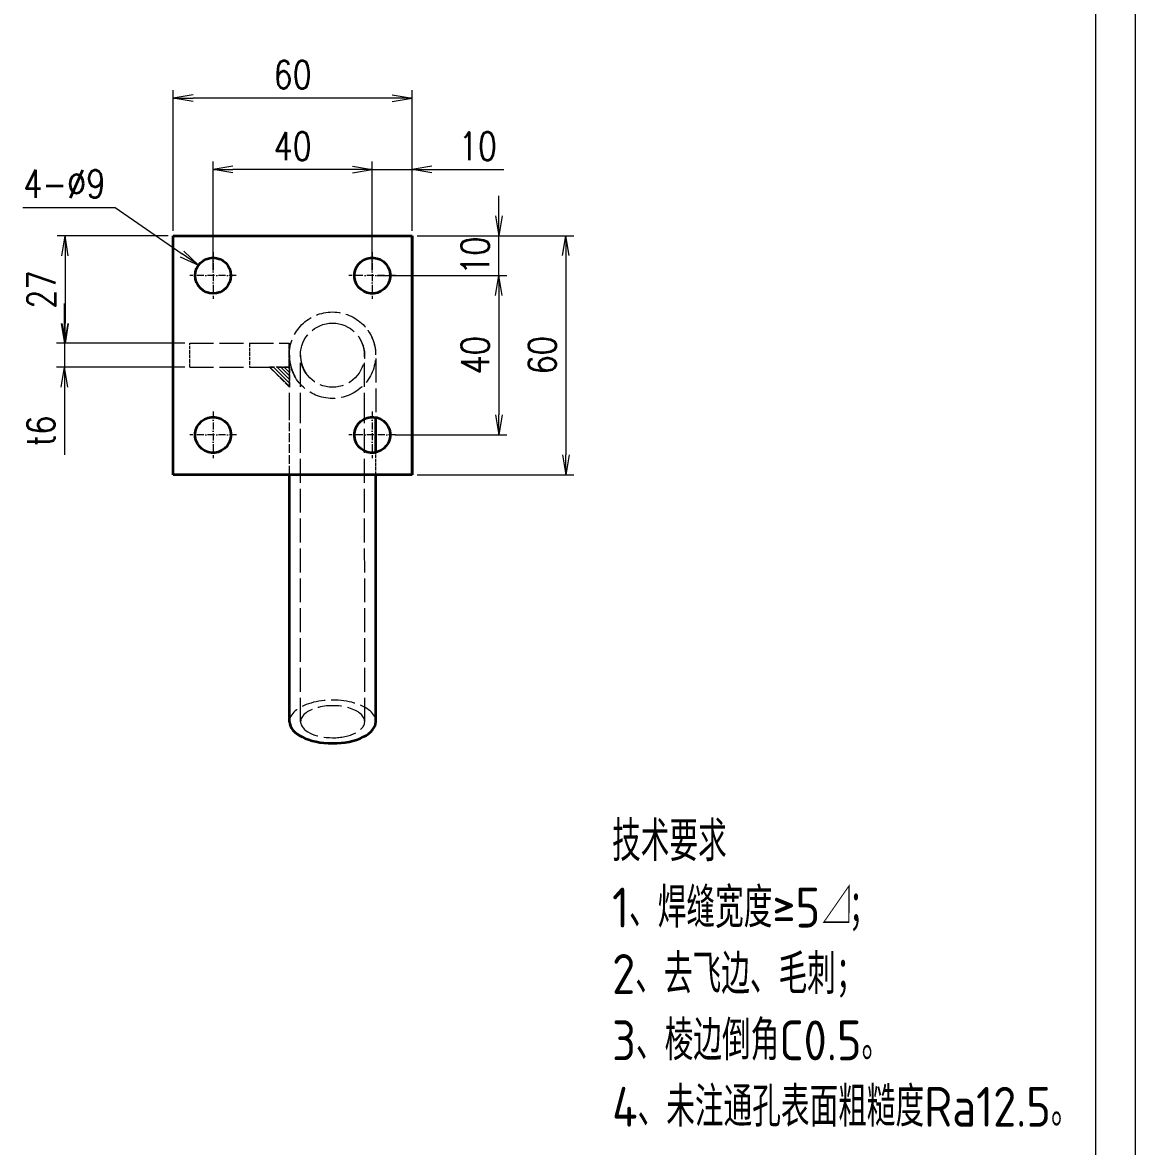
# Model space of a CAD drawing. Header units: millimetres. Extents: x 1333 to 359964, y -52803 to -5704.
# Drawn here: x 165177.7 to 165457.3, y -26185.6 to -25903.4 of the extents above; entities that cross this region are included whole.
import ezdxf

# ---------------------------------------------------------------- set-up
doc = ezdxf.new("R2010")
doc.units = ezdxf.units.MM
doc.header["$LTSCALE"] = 0.5
for name, pattern in [('AM_ISO02W050x2', [3.75, 3, -0.75]), ('AM_ISO08W050x2', [9, 6, -0.75, 1.5, -0.75]), ('DASHDOT', [18.5, 12, -3, 0.5, -3]), ('DASHED', [15, 12, -3])]:
    doc.linetypes.add(name, pattern=pattern)
for name, color, linetype, lineweight in [('中心线', 2, 'AM_ISO08W050x2', 18), ('图框', 7, 'Continuous', 18), ('标注线', 3, 'Continuous', 18), ('粗实线', 7, 'Continuous', 35), ('虚线', 1, 'AM_ISO02W050x2', 18)]:
    doc.layers.add(name, color=color, linetype=linetype, lineweight=lineweight)
doc.layers.add('打印-禁用', color=7, linetype='Continuous', lineweight=15, plot=False)
doc.styles.add('DIM', font='romans.shx', dxfattribs={"width": 0.8, "bigfont": 'bigfont.shx'})
doc.styles.add('机械长仿宋', font='gbenor.shx', dxfattribs={"height": 1, "bigfont": 'gbcbig.shx'})
doc.dimstyles.new('DEH 1-2$0', dxfattribs={"dimscale": 2, "dimtxt": 3.5, "dimasz": 2.5, "dimexe": 1, "dimexo": 0.625, "dimgap": 1.2, "dimtad": 1, "dimdsep": 46, "dimtxsty": 'DIM', "dimblk": 'OPEN', "dimcen": 0, "dimclrd": 8, "dimclre": 8, "dimclrt": 2, "dimazin": 2, "dimtfac": 0.5, "dimtmove": 0, "dimatfit": 3, "dimldrblk": 'OPEN', "dimfxl": 0, "dimtolj": 2, "dimlwd": 13, "dimlwe": 13, "dimarcsym": 0})
doc.dimstyles.new('DEH 1-2$3', dxfattribs={"dimscale": 2, "dimtxt": 3.5, "dimasz": 2.5, "dimexe": 1, "dimexo": 0.625, "dimgap": 1.2, "dimtad": 1, "dimtoh": 1, "dimdsep": 46, "dimtxsty": 'DIM', "dimblk": 'OPEN', "dimcen": 0, "dimclrd": 8, "dimclre": 8, "dimclrt": 2, "dimazin": 2, "dimtfac": 0.5, "dimtofl": 0, "dimtmove": 0, "dimatfit": 3, "dimldrblk": 'OPEN', "dimfxl": 0, "dimtolj": 2, "dimlwd": 18, "dimlwe": 18, "dimarcsym": 0})

# ---------------------------------------------------------------- blocks, each defined once
blk = doc.blocks.new('GZDEH零件A3图框V01版')
at = {"layer": '图框', "linetype": 'Continuous'}
blk.add_line((3272.49, -1832.96), (3272.49, -1554.46), dxfattribs=at)
at = {"layer": '打印-禁用', "linetype": 'Continuous'}
blk.add_line((3277.49, -1846.46), (3277.49, -1549.46), dxfattribs=at)
blk = doc.blocks.new('DEH A3')
at = {"layer": '图框'}
blk.add_blockref('GZDEH零件A3图框V01版', (-2857.49, 1846.46), dxfattribs=at)
blk = doc.blocks.new('WELDING_5_H')
at = {"layer": '虚线'}
h = blk.add_hatch(dxfattribs=at)
h.set_pattern_fill('ANSI31', color=256, scale=0.2, angle=90, style=0)
h.paths.add_polyline_path([(0, 5), (0, 0), (5, 0)])
for q in [(0, 5), (5, 0)]:
    blk.add_line((0, 0), q, dxfattribs=at)
blk.add_lwpolyline([(0, 5), (5, 0)], dxfattribs=at)
blk = doc.blocks.new('_Open')
at = {"color": 0, "linetype": 'ByBlock', "lineweight": -2}
for p, q in [((-1, 0.167), (0, 0)), ((-1, -0.167), (0, 0)), ((0, 0), (-1, 0))]:
    blk.add_line(p, q, dxfattribs=at)
blk = doc.blocks.new('*D101')
at = {"layer": 'Defpoints', "color": 0, "transparency": 16777216}
for p in [(165275.59, -25940.34), (165275.59, -25956.94), (165265.59, -25966.94)]:
    blk.add_point(p, dxfattribs=at)
at = {"layer": '标注线', "color": 8, "lineweight": 13, "transparency": 16777216}
for p, q in [((165260.59, -25940.34), (165255.59, -25940.34)), ((165265.59, -25965.69), (165265.59, -25938.34)), ((165265.59, -25940.34), (165275.59, -25940.34)), ((165275.59, -25955.69), (165275.59, -25938.34)), ((165280.59, -25940.34), (165298.66, -25940.34))]:
    blk.add_line(p, q, dxfattribs=at)
at = {"layer": '标注线', "color": 8, "lineweight": 13, "transparency": 16777216, "xscale": 5, "yscale": 5, "zscale": 5}
blk.add_blockref('_Open', (165265.59, -25940.34), dxfattribs=at)
at = {"layer": '标注线', "color": 8, "lineweight": 13, "transparency": 16777216, "xscale": 5, "yscale": 5, "zscale": 5, "rotation": 180}
blk.add_blockref('_Open', (165275.59, -25940.34), dxfattribs=at)
at = {"layer": '标注线', "color": 2, "transparency": 16777216, "insert": (165292.12, -25934.44), "char_height": 7, "attachment_point": 5, "style": 'DIM'}
blk.add_mtext('\\A2;10', dxfattribs=at)
blk = doc.blocks.new('*D102')
at = {"layer": 'Defpoints', "color": 0, "transparency": 16777216}
for p in [(165225.59, -25940.34), (165225.59, -25966.94), (165265.59, -25966.94)]:
    blk.add_point(p, dxfattribs=at)
at = {"layer": '标注线', "color": 8, "lineweight": 13, "transparency": 16777216}
for p, q in [((165225.59, -25965.69), (165225.59, -25938.34)), ((165260.59, -25940.34), (165230.59, -25940.34)), ((165265.59, -25965.69), (165265.59, -25938.34))]:
    blk.add_line(p, q, dxfattribs=at)
at = {"layer": '标注线', "color": 8, "lineweight": 13, "transparency": 16777216, "xscale": 5, "yscale": 5, "zscale": 5, "rotation": 180}
blk.add_blockref('_Open', (165225.59, -25940.34), dxfattribs=at)
at = {"layer": '标注线', "color": 8, "lineweight": 13, "transparency": 16777216, "xscale": 5, "yscale": 5, "zscale": 5}
blk.add_blockref('_Open', (165265.59, -25940.34), dxfattribs=at)
at = {"layer": '标注线', "color": 2, "transparency": 16777216, "insert": (165245.59, -25934.44), "char_height": 7, "attachment_point": 5, "style": 'DIM'}
blk.add_mtext('\\A2;40', dxfattribs=at)
blk = doc.blocks.new('*D103')
at = {"layer": 'Defpoints', "color": 0, "transparency": 16777216}
for p in [(165215.59, -25922.39), (165215.59, -25956.95), (165275.59, -25956.94)]:
    blk.add_point(p, dxfattribs=at)
at = {"layer": '标注线', "color": 8, "lineweight": 13, "transparency": 16777216}
for p, q in [((165215.59, -25955.7), (165215.59, -25920.39)), ((165275.59, -25955.69), (165275.59, -25920.39)), ((165270.59, -25922.39), (165220.59, -25922.39))]:
    blk.add_line(p, q, dxfattribs=at)
at = {"layer": '标注线', "color": 8, "lineweight": 13, "transparency": 16777216, "xscale": 5, "yscale": 5, "zscale": 5, "rotation": 180}
blk.add_blockref('_Open', (165215.59, -25922.39), dxfattribs=at)
at = {"layer": '标注线', "color": 8, "lineweight": 13, "transparency": 16777216, "xscale": 5, "yscale": 5, "zscale": 5}
blk.add_blockref('_Open', (165275.59, -25922.39), dxfattribs=at)
at = {"layer": '标注线', "color": 2, "transparency": 16777216, "insert": (165245.59, -25916.49), "char_height": 7, "attachment_point": 5, "style": 'DIM'}
blk.add_mtext('\\A2;60', dxfattribs=at)
blk = doc.blocks.new('*D104')
at = {"layer": 'Defpoints', "color": 0, "transparency": 16777216}
for p in [(165275.59, -25956.94), (165297.36, -25956.94), (165265.59, -25966.94)]:
    blk.add_point(p, dxfattribs=at)
at = {"layer": '标注线', "color": 8, "lineweight": 13, "transparency": 16777216}
for p, q in [((165297.36, -25951.94), (165297.36, -25946.94)), ((165276.84, -25956.94), (165299.36, -25956.94)), ((165297.36, -25966.94), (165297.36, -25956.94)), ((165266.84, -25966.94), (165299.36, -25966.94)), ((165297.36, -25971.94), (165297.36, -25976.94))]:
    blk.add_line(p, q, dxfattribs=at)
at = {"layer": '标注线', "color": 8, "lineweight": 13, "transparency": 16777216, "xscale": 5, "yscale": 5, "zscale": 5}
for p, rotation in [((165297.36, -25956.94), 270), ((165297.36, -25966.94), 90)]:
    blk.add_blockref('_Open', p, dxfattribs=dict(at, rotation=rotation))
at = {"layer": '标注线', "color": 2, "transparency": 16777216, "insert": (165291.46, -25961.94), "char_height": 7, "attachment_point": 5, "rotation": 90, "style": 'DIM'}
blk.add_mtext('\\A2;10', dxfattribs=at)
blk = doc.blocks.new('*D105')
at = {"layer": 'Defpoints', "color": 0, "transparency": 16777216}
for p in [(165266.84, -25966.94), (165270.1, -26006.94), (165297.36, -26006.94)]:
    blk.add_point(p, dxfattribs=at)
at = {"layer": '标注线', "color": 8, "lineweight": 13, "transparency": 16777216}
for p, q in [((165268.09, -25966.94), (165299.36, -25966.94)), ((165297.36, -25971.94), (165297.36, -26001.94)), ((165271.35, -26006.94), (165299.36, -26006.94))]:
    blk.add_line(p, q, dxfattribs=at)
at = {"layer": '标注线', "color": 8, "lineweight": 13, "transparency": 16777216, "xscale": 5, "yscale": 5, "zscale": 5}
for p, rotation in [((165297.36, -25966.94), 90), ((165297.36, -26006.94), 270)]:
    blk.add_blockref('_Open', p, dxfattribs=dict(at, rotation=rotation))
at = {"layer": '标注线', "color": 2, "transparency": 16777216, "insert": (165291.46, -25986.94), "char_height": 7, "attachment_point": 5, "rotation": 90, "style": 'DIM'}
blk.add_mtext('\\A2;40', dxfattribs=at)
blk = doc.blocks.new('*D106')
at = {"layer": 'Defpoints', "color": 0, "transparency": 16777216}
for p in [(165275.59, -25956.94), (165275.6, -26016.94), (165314.21, -26016.94)]:
    blk.add_point(p, dxfattribs=at)
at = {"layer": '标注线', "color": 8, "lineweight": 13, "transparency": 16777216}
for p, q in [((165276.84, -25956.94), (165316.21, -25956.94)), ((165314.21, -25961.94), (165314.21, -26011.94)), ((165276.85, -26016.94), (165316.21, -26016.94))]:
    blk.add_line(p, q, dxfattribs=at)
at = {"layer": '标注线', "color": 8, "lineweight": 13, "transparency": 16777216, "xscale": 5, "yscale": 5, "zscale": 5}
for p, rotation in [((165314.21, -25956.94), 90), ((165314.21, -26016.94), 270)]:
    blk.add_blockref('_Open', p, dxfattribs=dict(at, rotation=rotation))
at = {"layer": '标注线', "color": 2, "transparency": 16777216, "insert": (165308.31, -25986.94), "char_height": 7, "attachment_point": 5, "rotation": 90, "style": 'DIM'}
blk.add_mtext('\\A2;60', dxfattribs=at)
blk = doc.blocks.new('*D107')
at = {"layer": 'Defpoints', "color": 0, "transparency": 16777216}
for p in [(165221.9, -25964.37), (165229.28, -25969.52)]:
    blk.add_point(p, dxfattribs=at)
at = {"layer": '标注线', "color": 8, "lineweight": 18, "transparency": 16777216}
for p, q in [((165177.81, -25949.82), (165201.01, -25949.82)), ((165201.01, -25949.82), (165217.8, -25961.51))]:
    blk.add_line(p, q, dxfattribs=at)
at = {"layer": '标注线', "color": 8, "lineweight": 18, "transparency": 16777216, "xscale": 5, "yscale": 5, "zscale": 5, "rotation": 325.1291893839032}
blk.add_blockref('_Open', (165221.9, -25964.37), dxfattribs=at)
at = {"layer": '标注线', "color": 2, "transparency": 16777216, "insert": (165188.21, -25943.92), "char_height": 7, "attachment_point": 5, "style": 'DIM'}
blk.add_mtext('\\A2;4-%%c9', dxfattribs=at)
blk = doc.blocks.new('*D108')
at = {"layer": 'Defpoints', "color": 0, "transparency": 16777216}
for p in [(165215.59, -25956.95), (165188.4, -25983.94), (165219.75, -25983.94)]:
    blk.add_point(p, dxfattribs=at)
at = {"layer": '标注线', "color": 8, "lineweight": 13, "transparency": 16777216}
for p, q in [((165214.34, -25956.95), (165186.4, -25956.95)), ((165188.4, -25961.95), (165188.4, -25978.94)), ((165218.5, -25983.94), (165186.4, -25983.94))]:
    blk.add_line(p, q, dxfattribs=at)
at = {"layer": '标注线', "color": 8, "lineweight": 13, "transparency": 16777216, "xscale": 5, "yscale": 5, "zscale": 5}
for p, rotation in [((165188.4, -25956.95), 90), ((165188.4, -25983.94), 270)]:
    blk.add_blockref('_Open', p, dxfattribs=dict(at, rotation=rotation))
at = {"layer": '标注线', "color": 2, "transparency": 16777216, "insert": (165182.5, -25970.45), "char_height": 7, "attachment_point": 5, "rotation": 90, "style": 'DIM'}
blk.add_mtext('\\A2;27', dxfattribs=at)
blk = doc.blocks.new('*D109')
at = {"layer": 'Defpoints', "color": 0, "transparency": 16777216}
for p in [(165219.75, -25983.94), (165188.27, -25989.94), (165219.75, -25989.94)]:
    blk.add_point(p, dxfattribs=at)
at = {"layer": '标注线', "color": 8, "lineweight": 13, "transparency": 16777216}
for p, q in [((165188.27, -25978.94), (165188.27, -25973.94)), ((165218.5, -25983.94), (165186.27, -25983.94)), ((165188.27, -25983.94), (165188.27, -25989.94)), ((165218.5, -25989.94), (165186.27, -25989.94)), ((165188.27, -25994.94), (165188.27, -26011.94))]:
    blk.add_line(p, q, dxfattribs=at)
at = {"layer": '标注线', "color": 8, "lineweight": 13, "transparency": 16777216, "xscale": 5, "yscale": 5, "zscale": 5}
for p, rotation in [((165188.27, -25983.94), 270), ((165188.27, -25989.94), 90)]:
    blk.add_blockref('_Open', p, dxfattribs=dict(at, rotation=rotation))
at = {"layer": '标注线', "color": 2, "transparency": 16777216, "insert": (165182.37, -26005.94), "char_height": 7, "attachment_point": 5, "rotation": 90, "style": 'DIM'}
blk.add_mtext('\\A2;t6', dxfattribs=at)

msp = doc.modelspace()

# ---------------------------------------------------------------- linework, layer by layer
at = {"layer": '中心线', "linetype": 'DASHDOT', "lineweight": 13, "ltscale": 0.2925}
for p, q in [((165225.589, -25961.094), (165225.589, -25972.794)), ((165265.589, -25961.087), (165265.589, -25972.787)), ((165231.439, -25966.944), (165219.739, -25966.944)), ((165271.439, -25966.937), (165259.739, -25966.937)), ((165225.596, -26001.094), (165225.596, -26012.794)), ((165265.596, -26001.087), (165265.596, -26012.787)), ((165231.446, -26006.944), (165219.746, -26006.944)), ((165271.446, -26006.937), (165259.746, -26006.937))]:
    msp.add_line(p, q, dxfattribs=at)
at = {"layer": '粗实线', "lineweight": 35}
for p, q in [((165215.588, -25956.946), (165275.588, -25956.936)), ((165215.598, -26016.946), (165215.588, -25956.946)), ((165275.588, -25956.936), (165275.598, -26016.936)), ((165275.599, -26016.936), (165275.589, -25956.936)), ((165275.598, -26016.936), (165215.598, -26016.946)), ((165244.793, -26078.969), (165244.779, -26016.941)), ((165266.493, -26078.964), (165266.479, -26016.938))]:
    msp.add_line(p, q, dxfattribs=at)
at = {"layer": '粗实线', "lineweight": 35, "ltscale": 4.52673e-05}
for p, q in [((165275.588, -25956.936), (165275.589, -25956.936)), ((165275.598, -26016.936), (165275.599, -26016.936))]:
    msp.add_line(p, q, dxfattribs=at)
at = {"layer": '粗实线', "lineweight": 35, "ltscale": 0.220645}
msp.add_line((165266.478, -26011.35), (165266.476, -26002.525), dxfattribs=at)
at = {"layer": '粗实线', "lineweight": 35}
msp.add_circle((165225.589, -25966.944), 4.5, dxfattribs=at)
for centre, major_axis, ratio, start_param, end_param in [((165265.589, -25966.937), (0.004, -4.5), 1, 0.4992454, 6.7824307), ((165225.596, -26006.944), (0.004, -4.5), 1, 0.4992454, 6.7824307), ((165265.596, -26006.937), (0.004, -4.5), 1, 0.4992454, 6.7824307), ((165255.643, -26078.967), (10.85, 0.002), 0.5000001, 3.1415935, 4.7122583), ((165255.643, -26078.967), (10.85, 0.002), 0.5000001, 4.7122583, 6.2831861)]:
    msp.add_ellipse(centre, major_axis=major_axis, ratio=ratio, start_param=start_param, end_param=end_param, dxfattribs=at)
at = {"layer": '虚线', "linetype": 'DASHED', "lineweight": 13}
for p, q in [((165215.599, -26016.946), (165215.589, -25956.946)), ((165219.744, -25983.945), (165244.744, -25983.941)), ((165219.745, -25989.945), (165244.745, -25989.941)), ((165247.593, -26078.968), (165247.576, -26002.366)), ((165263.693, -26078.965), (165263.676, -26002.362))]:
    msp.add_line(p, q, dxfattribs=at)
at = {"layer": '虚线', "linetype": 'DASHED', "lineweight": 13, "ltscale": 4.52673e-05}
for p, q in [((165227.747, -25970.893), (165227.749, -25970.893)), ((165267.747, -25970.886), (165267.749, -25970.886)), ((165227.754, -26010.893), (165227.756, -26010.893)), ((165267.754, -26010.886), (165267.756, -26010.886))]:
    msp.add_line(p, q, dxfattribs=at)
at = {"layer": '虚线', "linetype": 'DASHED', "lineweight": 13, "ltscale": 0.15}
for p, q in [((165219.745, -25989.945), (165219.744, -25983.945)), ((165219.751, -25989.945), (165219.75, -25983.945)), ((165234.752, -25983.943), (165234.753, -25989.943)), ((165244.744, -25983.941), (165244.745, -25989.941)), ((165244.753, -25989.941), (165244.752, -25983.941))]:
    msp.add_line(p, q, dxfattribs=at)
at = {"layer": '虚线', "linetype": 'DASHED', "lineweight": 13, "ltscale": 0.000200873}
for p, q in [((165244.752, -25983.941), (165244.744, -25983.941)), ((165244.753, -25989.941), (165244.745, -25989.941))]:
    msp.add_line(p, q, dxfattribs=at)
at = {"layer": '虚线', "linetype": 'DASHED', "lineweight": 13, "ltscale": 0.364381}
msp.add_line((165244.779, -26016.941), (165244.776, -26002.366), dxfattribs=at)
at = {"layer": '虚线', "linetype": 'DASHED', "lineweight": 13, "ltscale": 0.004075}
msp.add_line((165266.476, -26002.525), (165266.476, -26002.362), dxfattribs=at)
at = {"layer": '虚线', "linetype": 'DASHED', "lineweight": 13, "ltscale": 0.139679}
msp.add_line((165266.479, -26016.938), (165266.478, -26011.35), dxfattribs=at)
at = {"layer": '虚线', "linetype": 'DASHED', "lineweight": 13}
for centre, major_axis, ratio, start_param, end_param in [((165255.594, -25986.939), (0.009, -10.85), 1, 6.2824909, 12.5656762), ((165255.594, -25986.939), (-0.007, 8.05), 1, 6.2824909, 12.5656762), ((165255.643, -26078.967), (10.85, 0.002), 0.5000001, 0.0000008, 3.1415935), ((165255.643, -26078.967), (8.05, 0.002), 0.5000001, 0.0000008, 3.1415935), ((165255.643, -26078.967), (8.05, 0.002), 0.5000001, 3.1415935, 4.7122583), ((165255.643, -26078.967), (8.05, 0.002), 0.5000001, 4.7122583, 6.2831861)]:
    msp.add_ellipse(centre, major_axis=major_axis, ratio=ratio, start_param=start_param, end_param=end_param, dxfattribs=at)
for points, knots in [([(165263.676, -26002.362), (165263.676, -26002.121), (165263.676, -26001.64), (165263.675, -26000.918), (165263.675, -26000.199), (165263.675, -25999.483), (165263.675, -25998.772), (165263.675, -25998.068), (165263.675, -25997.371), (165263.674, -25996.682), (165263.674, -25996.005), (165263.674, -25995.339), (165263.674, -25994.687), (165263.674, -25994.051), (165263.673, -25993.431), (165263.673, -25992.83), (165263.673, -25992.249), (165263.673, -25991.69), (165263.673, -25991.155), (165263.672, -25990.645), (165263.672, -25990.163), (165263.672, -25989.708), (165263.672, -25989.284), (165263.672, -25988.891), (165263.672, -25988.531), (165263.671, -25988.205), (165263.671, -25987.914), (165263.671, -25987.658), (165263.671, -25987.441), (165263.671, -25987.26), (165263.671, -25987.118), (165263.67, -25987.011), (165263.67, -25986.723), (165263.65, -25986.236), (165263.559, -25985.548), (165263.411, -25984.873), (165263.207, -25984.22), (165262.954, -25983.598), (165262.657, -25983.011), (165262.431, -25982.643), (165262.313, -25982.466)], [0, 0, 0, 0, 0.723152, 1.4449342, 2.1644584, 2.8805015, 3.5917766, 4.2969353, 4.9945701, 5.6832182, 6.3614369, 7.0275985, 7.6801017, 8.3173115, 8.937566, 9.5391853, 10.1204796, 10.6797597, 11.21546, 11.7258138, 12.2091954, 12.6640235, 13.0887723, 13.4819837, 13.8422789, 14.16837, 14.4607381, 14.7163335, 14.9341907, 15.1134772, 15.2577066, 15.3607372, 15.4339787, 16.1237928, 16.8205183, 17.5120386, 18.1958953, 18.8698042, 19.5253661, 20.1649204, 20.1649204, 20.1649204, 20.1649204]), ([(165264.483, -25980.681), (165264.626, -25980.882), (165264.897, -25981.296), (165265.26, -25981.942), (165265.579, -25982.611), (165265.851, -25983.301), (165266.076, -25984.008), (165266.251, -25984.728), (165266.377, -25985.459), (165266.451, -25986.176), (165266.469, -25986.67), (165266.47, -25986.927), (165266.47, -25986.972), (165266.47, -25987.013), (165266.471, -25987.064), (165266.471, -25987.124), (165266.471, -25987.195), (165266.471, -25987.277), (165266.471, -25987.369), (165266.471, -25987.472), (165266.471, -25987.585), (165266.471, -25987.708), (165266.471, -25987.842), (165266.471, -25987.987), (165266.471, -25988.142), (165266.471, -25988.307), (165266.472, -25988.483), (165266.472, -25988.668), (165266.472, -25988.864), (165266.472, -25989.07), (165266.472, -25989.286), (165266.472, -25989.512), (165266.472, -25989.748), (165266.472, -25989.993), (165266.472, -25990.248), (165266.472, -25990.513), (165266.473, -25990.788), (165266.473, -25991.071), (165266.473, -25991.364), (165266.473, -25991.667), (165266.473, -25991.978), (165266.473, -25992.299), (165266.473, -25992.628), (165266.473, -25992.967), (165266.473, -25993.314), (165266.474, -25993.669), (165266.474, -25994.033), (165266.474, -25994.405), (165266.474, -25994.786), (165266.474, -25995.174), (165266.474, -25995.57), (165266.474, -25995.974), (165266.474, -25996.386), (165266.474, -25996.805), (165266.475, -25997.232), (165266.475, -25997.665), (165266.475, -25998.106), (165266.475, -25998.554), (165266.475, -25999.008), (165266.475, -25999.469), (165266.475, -25999.936), (165266.475, -26000.41), (165266.475, -26000.89), (165266.476, -26001.375), (165266.476, -26001.867), (165266.476, -26002.196), (165266.476, -26002.362)], [0, 0, 0, 0, 0.7408625, 1.4817254, 2.2225879, 2.9634505, 3.7043141, 4.445178, 5.186055, 5.926941, 6.6074489, 6.6660098, 6.6979643, 6.74213, 6.7910981, 6.8511189, 6.9221709, 7.0042281, 7.0960636, 7.1985337, 7.3116023, 7.4352295, 7.5693716, 7.7139814, 7.8690081, 8.0343971, 8.2097657, 8.3953807, 8.5911771, 8.7970863, 9.0130363, 9.2389514, 9.4747525, 9.720357, 9.9756026, 10.2404778, 10.5148898, 10.7987426, 11.091937, 11.3943704, 11.705937, 12.0265277, 12.3560024, 12.6942747, 13.0412261, 13.3967354, 13.7606782, 14.1329272, 14.5133523, 14.9018203, 15.2981829, 15.7023145, 16.1140737, 16.5333165, 16.9598963, 17.393664, 17.8344678, 18.2821535, 18.7365576, 19.1975286, 19.6649053, 20.1385241, 20.6182196, 21.1038239, 21.5951673, 22.0920779, 22.0920779, 22.0920779, 22.0920779]), ([(165244.776, -26002.367), (165244.776, -26002.126), (165244.776, -26001.644), (165244.775, -26000.923), (165244.775, -26000.204), (165244.775, -25999.488), (165244.775, -25998.777), (165244.775, -25998.073), (165244.775, -25997.376), (165244.774, -25996.688), (165244.774, -25996.01), (165244.774, -25995.345), (165244.774, -25994.693), (165244.774, -25994.056), (165244.773, -25993.437), (165244.773, -25992.836), (165244.773, -25992.255), (165244.773, -25991.697), (165244.773, -25991.162), (165244.772, -25990.653), (165244.772, -25990.17), (165244.772, -25989.717), (165244.772, -25989.293), (165244.772, -25988.901), (165244.772, -25988.541), (165244.771, -25988.215), (165244.771, -25987.924), (165244.771, -25987.669), (165244.771, -25987.452), (165244.771, -25987.274), (165244.771, -25987.136), (165244.771, -25987.046), (165244.769, -25986.681), (165244.8, -25988.175), (165244.92, -25988.738), (165245.12, -25989.744), (165245.394, -25990.599), (165245.736, -25991.444), (165246.136, -25992.232), (165246.44, -25992.73), (165246.6, -25992.968)], [0, 0, 0, 0, 0.7228169, 1.4445346, 2.163995, 2.8799752, 3.5911883, 4.296286, 4.9938611, 5.6824508, 6.36051, 7.0265073, 7.678842, 8.3158792, 8.9359576, 9.5373975, 10.1185099, 10.6776058, 11.212854, 11.7227444, 12.2056527, 12.6599989, 13.0842588, 13.4769759, 13.8367732, 14.1623643, 14.45508, 14.7104649, 14.9275401, 15.1054639, 15.2445742, 15.3406389, 15.3811886, 16.2793243, 17.2183534, 18.150381, 19.0720981, 19.980408, 20.8639894, 21.7259964, 21.7259964, 21.7259964, 21.7259964]), ([(165247.576, -26002.365), (165247.576, -26002.125), (165247.576, -26001.643), (165247.575, -26000.922), (165247.575, -26000.203), (165247.575, -25999.487), (165247.575, -25998.777), (165247.575, -25998.072), (165247.575, -25997.375), (165247.574, -25996.687), (165247.574, -25996.009), (165247.574, -25995.344), (165247.574, -25994.692), (165247.574, -25994.055), (165247.573, -25993.436), (165247.573, -25992.835), (165247.573, -25992.254), (165247.573, -25991.696), (165247.573, -25991.161), (165247.572, -25990.652), (165247.572, -25990.169), (165247.572, -25989.715), (165247.572, -25989.291), (165247.572, -25988.899), (165247.572, -25988.54), (165247.571, -25988.214), (165247.571, -25987.924), (165247.571, -25987.67), (165247.571, -25987.454), (165247.571, -25987.277), (165247.571, -25987.137), (165247.571, -25987.046), (165247.569, -25986.752), (165247.593, -25987.852), (165247.681, -25988.275), (165247.83, -25989.02), (165248.033, -25989.654), (165248.286, -25990.282), (165248.583, -25990.866), (165248.809, -25991.235), (165248.928, -25991.413)], [0, 0, 0, 0, 0.7225393, 1.444246, 2.1636929, 2.8796569, 3.5908512, 4.2959274, 4.9934784, 5.6820413, 6.3601241, 7.0261458, 7.6785055, 8.3155683, 8.9356728, 9.5371393, 10.1182786, 10.6774017, 11.212717, 11.722676, 12.2056544, 12.660072, 13.0844043, 13.4771947, 13.8370657, 14.1627309, 14.4536685, 14.7078177, 14.9242184, 15.1020436, 15.2405471, 15.3378311, 15.386669, 16.0477373, 16.7444324, 17.4359343, 18.1197887, 18.7936958, 19.449256, 20.0888094, 20.0888094, 20.0888094, 20.0888094])]:
    msp.add_open_spline(points, degree=3, knots=knots, dxfattribs=at)

# ---------------------------------------------------------------- block references
at = {"layer": '图框', "xscale": 2, "yscale": 2, "zscale": 2}
msp.add_blockref('DEH A3', (164617.344, -26401.55), dxfattribs=at)
at = {"layer": '虚线', "rotation": 180.0095092992324}
msp.add_blockref('WELDING_5_H', (165244.792, -25989.941), dxfattribs=at)

# ---------------------------------------------------------------- texts
at = {"layer": '标注线', "color": 2, "insert": (165325.844, -26103.969), "char_height": 20, "width": 412.08189, "attachment_point": 1, "style": '机械长仿宋'}
msp.add_mtext('{\\H0.5x;技术要求\\H1.4x;\\P\\H0.7143x;1、焊缝宽度≥5\\Q19.2;△\\Q0;；\\P2、去飞边、毛刺；\\P\\H1x;3、棱边倒角C0.5。\\C3; \\P\\C2;4、未注通孔表面粗糙度Ra12.5。}', dxfattribs=at)

# ---------------------------------------------------------------- dimensions: what is measured, and where the dimension line sits
at = {"layer": '标注线'}
for base, p1, p2, picture, middle in [((165215.589, -25922.386), (165275.589, -25956.936), (165215.589, -25956.946), '*D103', (165245.589, -25916.486)), ((165225.589, -25940.343), (165265.589, -25966.937), (165225.589, -25966.944), '*D102', (165245.589, -25934.443)), ((165275.589, -25940.343), (165265.589, -25966.937), (165275.589, -25956.936), '*D101', (165292.123, -25934.443))]:
    dim = msp.add_linear_dim(base=base, p1=p1, p2=p2, dimstyle='DEH 1-2$0', dxfattribs=at)
    dim.commit()
    dim.dimension.update_dxf_attribs({"geometry": picture, "text_midpoint": middle})
dim = msp.add_diameter_dim_2p(p1=(165229.281, -25969.517), p2=(165221.897, -25964.371), dimstyle='DEH 1-2$3', override={"dimpost": '4-%%c<>'}, dxfattribs=at)
dim.commit()
dim.dimension.update_dxf_attribs({"geometry": '*D107', "text_midpoint": (165188.215, -25949.819), "dimtype": 163})
dim = msp.add_linear_dim(base=(165297.361, -25956.936), p1=(165265.589, -25966.937), p2=(165275.589, -25956.936), angle=90, dimstyle='DEH 1-2$0', dxfattribs=at)
dim.commit()
dim.dimension.update_dxf_attribs({"geometry": '*D104', "text_midpoint": (165297.361, -25961.937), "dimtype": 160})
for base, p1, p2, picture, middle in [((165188.399, -25983.945), (165215.589, -25956.946), (165219.75, -25983.945), '*D108', (165182.499, -25970.445)), ((165314.21, -26016.936), (165275.588, -25956.936), (165275.598, -26016.936), '*D106', (165308.31, -25986.936)), ((165297.361, -26006.937), (165266.839, -25966.937), (165270.096, -26006.937), '*D105', (165291.461, -25986.937))]:
    dim = msp.add_linear_dim(base=base, p1=p1, p2=p2, angle=90, dimstyle='DEH 1-2$0', dxfattribs=at)
    dim.commit()
    dim.dimension.update_dxf_attribs({"geometry": picture, "text_midpoint": middle})
dim = msp.add_linear_dim(base=(165188.274, -25989.945), p1=(165219.75, -25983.945), p2=(165219.751, -25989.945), angle=90, text='t<>', dimstyle='DEH 1-2$0', dxfattribs=at)
dim.commit()
dim.dimension.update_dxf_attribs({"geometry": '*D109', "text_midpoint": (165182.374, -26005.945)})

doc.saveas('drawing.dxf')
